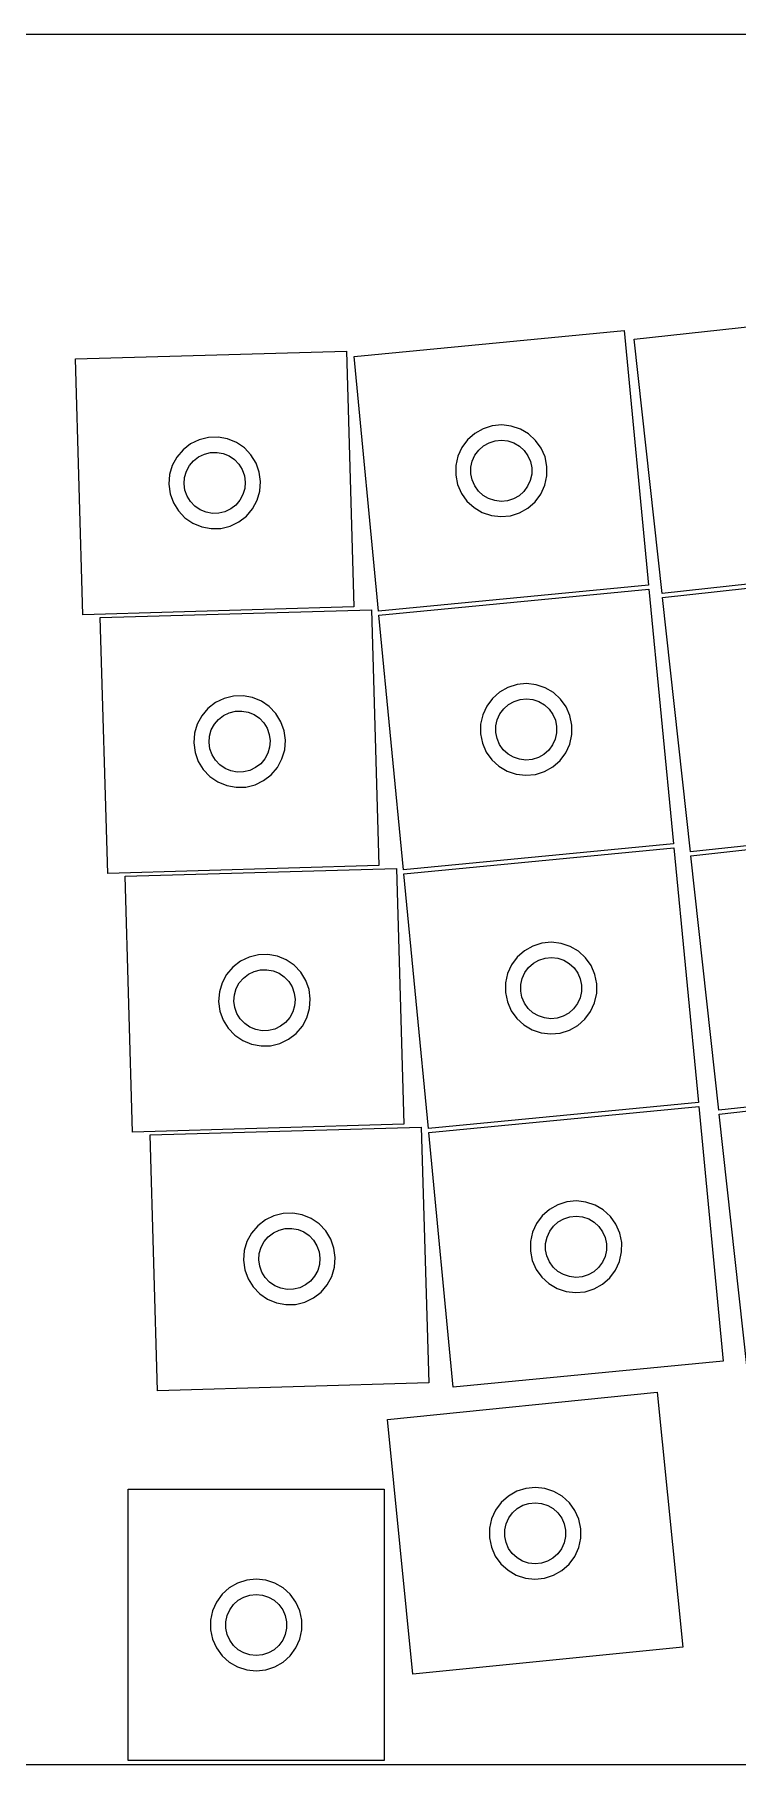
# Model space of a CAD drawing. Header units: metres. Extents: x -138 to 138, y -52 to 61.
# Drawn here: x 0 to 46, y -52.1 to 61 of the extents above; entities that cross this region are included whole.
import ezdxf

# ---------------------------------------------------------------- set-up
doc = ezdxf.new("R2010")
doc.units = ezdxf.units.M

msp = doc.modelspace()

# ---------------------------------------------------------------- linework, layer by layer
for p, q in [((104.44, 61.04), (-104.44, 61.04)), ((39.2365, 41.121), (56.881, 43.0534)), ((20.9006, 39.9917), (38.5689, 41.693)), ((38.5689, 41.693), (40.1743, 25.0201)), ((41.06, 24.4706), (39.2365, 41.121)), ((2.67097, 39.8299), (20.4136, 40.341)), ((3.15327, 23.0869), (2.67097, 39.8299)), ((20.4136, 40.341), (20.8959, 23.5979)), ((22.506, 23.3188), (20.9006, 39.9917)), ((29.3412, 35.2571), (28.7953, 34.9482)), ((29.9393, 35.4456), (29.3412, 35.2571)), ((30.5636, 35.5058), (29.9393, 35.4456)), ((31.1868, 35.4348), (30.5636, 35.5058)), ((31.7815, 35.2358), (31.1868, 35.4348)), ((32.3219, 34.9174), (31.7815, 35.2358)), ((10.2093, 34.2677), (9.71269, 33.8846)), ((10.7746, 34.5392), (10.2093, 34.2677)), ((11.3841, 34.6872), (10.7746, 34.5392)), ((12.011, 34.7053), (11.3841, 34.6872)), ((12.628, 34.5926), (12.011, 34.7053)), ((13.208, 34.3541), (12.628, 34.5926)), ((13.7258, 34.0002), (13.208, 34.3541)), ((14.1587, 33.5464), (13.7258, 34.0002)), ((27.9526, 34.0285), (27.6925, 33.4578)), ((28.3256, 34.5327), (27.9526, 34.0285)), ((28.7953, 34.9482), (28.3256, 34.5327)), ((29.0629, 33.8571), (29.3761, 34.1341)), ((29.3761, 34.1341), (29.74, 34.34)), ((29.74, 34.34), (30.1387, 34.4657)), ((30.1387, 34.4657), (30.5549, 34.5058)), ((30.5549, 34.5058), (30.9703, 34.4585)), ((30.9703, 34.4585), (31.3668, 34.3258)), ((31.3668, 34.3258), (31.7271, 34.1136)), ((31.7271, 34.1136), (32.0354, 33.8311)), ((32.7843, 34.4937), (32.3219, 34.9174)), ((33.1485, 33.9831), (32.7843, 34.4937)), ((33.3986, 33.408), (33.1485, 33.9831)), ((9.00882, 32.8547), (8.83226, 32.2529)), ((9.30663, 33.4067), (9.00882, 32.8547)), ((9.71269, 33.8846), (9.30663, 33.4067)), ((9.93369, 32.4745), (10.1322, 32.8424)), ((10.1322, 32.8424), (10.4029, 33.1611)), ((10.4029, 33.1611), (10.734, 33.4165)), ((10.734, 33.4165), (11.1109, 33.5975)), ((11.1109, 33.5975), (11.5172, 33.6961)), ((11.5172, 33.6961), (11.9351, 33.7082)), ((11.9351, 33.7082), (12.3465, 33.6331)), ((12.3465, 33.6331), (12.7332, 33.4741)), ((12.7332, 33.4741), (13.0784, 33.2381)), ((13.0784, 33.2381), (13.367, 32.9356)), ((13.367, 32.9356), (13.5863, 32.5797)), ((14.4878, 33.0125), (14.1587, 33.5464)), ((14.6987, 32.4219), (14.4878, 33.0125)), ((27.5567, 32.8455), (27.5513, 32.2184)), ((27.6925, 33.4578), (27.5567, 32.8455)), ((28.5503, 32.7323), (28.6408, 33.1405)), ((28.6408, 33.1405), (28.8142, 33.521)), ((28.8142, 33.521), (29.0629, 33.8571)), ((32.0354, 33.8311), (32.2782, 33.4907)), ((32.2782, 33.4907), (32.4449, 33.1073)), ((32.4449, 33.1073), (32.5282, 32.6976)), ((33.5236, 32.7934), (33.3986, 33.408)), ((8.83226, 32.2529), (8.78468, 31.6275)), ((9.78427, 31.6563), (9.81598, 32.0733)), ((9.81598, 32.0733), (9.93369, 32.4745)), ((13.5863, 32.5797), (13.727, 32.1859)), ((13.727, 32.1859), (13.7826, 31.7715)), ((13.7826, 31.7715), (13.7509, 31.3546)), ((14.7822, 31.8003), (14.6987, 32.4219)), ((14.7346, 31.1749), (14.7822, 31.8003)), ((27.5513, 32.2184), (27.6763, 31.6038)), ((28.5467, 32.3142), (28.5503, 32.7323)), ((28.63, 31.9045), (28.5467, 32.3142)), ((28.7967, 31.521), (28.63, 31.9045)), ((32.4341, 31.8713), (32.2607, 31.4908)), ((32.5246, 32.2795), (32.4341, 31.8713)), ((32.5282, 32.6976), (32.5246, 32.2795)), ((33.3824, 31.554), (33.5182, 32.1663)), ((33.5182, 32.1663), (33.5236, 32.7934)), ((8.78468, 31.6275), (8.86819, 31.006)), ((8.86819, 31.006), (9.07909, 30.4153)), ((9.83994, 31.2419), (9.78427, 31.6563)), ((9.98053, 30.8482), (9.83994, 31.2419)), ((10.1999, 30.4923), (9.98053, 30.8482)), ((13.4347, 30.5854), (13.1639, 30.2668)), ((13.6332, 30.9534), (13.4347, 30.5854)), ((13.7509, 31.3546), (13.6332, 30.9534)), ((14.2603, 30.0212), (14.5581, 30.5732)), ((14.5581, 30.5732), (14.7346, 31.1749)), ((27.6763, 31.6038), (27.9264, 31.0286)), ((27.9264, 31.0286), (28.2906, 30.518)), ((29.0395, 31.1806), (28.7967, 31.521)), ((29.3478, 30.8982), (29.0395, 31.1806)), ((29.7081, 30.686), (29.3478, 30.8982)), ((30.1046, 30.5533), (29.7081, 30.686)), ((30.52, 30.506), (30.1046, 30.5533)), ((31.3349, 30.6718), (30.9362, 30.546)), ((31.6989, 30.8777), (31.3349, 30.6718)), ((32.012, 31.1547), (31.6989, 30.8777)), ((32.2607, 31.4908), (32.012, 31.1547)), ((32.7493, 30.4791), (33.1223, 30.9833)), ((33.1223, 30.9833), (33.3824, 31.554)), ((9.07909, 30.4153), (9.40817, 29.8814)), ((9.40817, 29.8814), (9.84108, 29.4276)), ((9.84108, 29.4276), (10.3589, 29.0737)), ((10.4885, 30.1897), (10.1999, 30.4923)), ((10.8337, 29.9538), (10.4885, 30.1897)), ((11.2204, 29.7948), (10.8337, 29.9538)), ((11.6317, 29.7197), (11.2204, 29.7948)), ((12.0497, 29.7317), (11.6317, 29.7197)), ((12.456, 29.8304), (12.0497, 29.7317)), ((12.8329, 30.0114), (12.456, 29.8304)), ((13.1639, 30.2668), (12.8329, 30.0114)), ((13.3576, 29.1601), (13.8542, 29.5432)), ((13.8542, 29.5432), (14.2603, 30.0212)), ((28.2906, 30.518), (28.753, 30.0943)), ((28.753, 30.0943), (29.2934, 29.776)), ((29.2934, 29.776), (29.8881, 29.577)), ((29.8881, 29.577), (30.5113, 29.506)), ((30.5113, 29.506), (31.1356, 29.5661)), ((30.9362, 30.546), (30.52, 30.506)), ((31.1356, 29.5661), (31.7337, 29.7547)), ((31.7337, 29.7547), (32.2796, 30.0636)), ((32.2796, 30.0636), (32.7493, 30.4791)), ((10.3589, 29.0737), (10.9389, 28.8353)), ((10.9389, 28.8353), (11.5559, 28.7226)), ((11.5559, 28.7226), (12.1828, 28.7406)), ((12.1828, 28.7406), (12.7923, 28.8886)), ((12.7923, 28.8886), (13.3576, 29.1601)), ((58.7045, 26.403), (41.06, 24.4706)), ((41.0872, 24.222), (58.7317, 26.1544)), ((40.1743, 25.0201), (22.506, 23.3188)), ((22.53, 23.07), (40.1983, 24.7712)), ((40.1983, 24.7712), (41.8037, 8.09834)), ((42.9107, 7.57161), (41.0872, 24.222)), ((20.8959, 23.5979), (3.15327, 23.0869)), ((4.30035, 22.9082), (22.043, 23.4193)), ((4.78265, 6.16512), (4.30035, 22.9082)), ((22.043, 23.4193), (22.5253, 6.67621)), ((24.1354, 6.39708), (22.53, 23.07)), ((30.9706, 18.3353), (30.4247, 18.0265)), ((31.5687, 18.5239), (30.9706, 18.3353)), ((32.193, 18.584), (31.5687, 18.5239)), ((32.8161, 18.513), (32.193, 18.584)), ((33.4109, 18.314), (32.8161, 18.513)), ((33.9513, 17.9957), (33.4109, 18.314)), ((11.8386, 17.346), (11.3421, 16.9629)), ((12.404, 17.6175), (11.8386, 17.346)), ((13.0135, 17.7655), (12.404, 17.6175)), ((13.6404, 17.7835), (13.0135, 17.7655)), ((14.2573, 17.6709), (13.6404, 17.7835)), ((14.8374, 17.4324), (14.2573, 17.6709)), ((15.3552, 17.0785), (14.8374, 17.4324)), ((15.7881, 16.6247), (15.3552, 17.0785)), ((29.5819, 17.1068), (29.3219, 16.5361)), ((29.955, 17.6109), (29.5819, 17.1068)), ((30.4247, 18.0265), (29.955, 17.6109)), ((30.6923, 16.9353), (31.0054, 17.2124)), ((31.0054, 17.2124), (31.3693, 17.4183)), ((31.3693, 17.4183), (31.7681, 17.544)), ((31.7681, 17.544), (32.1843, 17.5841)), ((32.1843, 17.5841), (32.5997, 17.5367)), ((32.5997, 17.5367), (32.9962, 17.4041)), ((32.9962, 17.4041), (33.3565, 17.1919)), ((33.3565, 17.1919), (33.6647, 16.9094)), ((34.4137, 17.572), (33.9513, 17.9957)), ((34.7779, 17.0614), (34.4137, 17.572)), ((35.028, 16.4863), (34.7779, 17.0614)), ((10.6382, 15.933), (10.4616, 15.3312)), ((10.936, 16.4849), (10.6382, 15.933)), ((11.3421, 16.9629), (10.936, 16.4849)), ((11.5631, 15.5527), (11.7616, 15.9207)), ((11.7616, 15.9207), (12.0323, 16.2393)), ((12.0323, 16.2393), (12.3634, 16.4947)), ((12.3634, 16.4947), (12.7403, 16.6757)), ((12.7403, 16.6757), (13.1466, 16.7744)), ((13.1466, 16.7744), (13.5645, 16.7864)), ((13.5645, 16.7864), (13.9758, 16.7113)), ((13.9758, 16.7113), (14.3625, 16.5523)), ((14.3625, 16.5523), (14.7077, 16.3164)), ((14.7077, 16.3164), (14.9963, 16.0139)), ((14.9963, 16.0139), (15.2157, 15.6579)), ((16.1172, 16.0908), (15.7881, 16.6247)), ((16.3281, 15.5002), (16.1172, 16.0908)), ((29.1861, 15.9238), (29.1806, 15.2966)), ((29.3219, 16.5361), (29.1861, 15.9238)), ((30.1797, 15.8106), (30.2702, 16.2188)), ((30.2702, 16.2188), (30.4436, 16.5992)), ((30.4436, 16.5992), (30.6923, 16.9353)), ((33.6647, 16.9094), (33.9075, 16.569)), ((33.9075, 16.569), (34.0743, 16.1856)), ((34.0743, 16.1856), (34.1576, 15.7758)), ((35.153, 15.8717), (35.028, 16.4863)), ((35.1475, 15.2445), (35.153, 15.8717)), ((10.4616, 15.3312), (10.4141, 14.7058)), ((11.4137, 14.7346), (11.4454, 15.1515)), ((11.4693, 14.3202), (11.4137, 14.7346)), ((11.4454, 15.1515), (11.5631, 15.5527)), ((15.2157, 15.6579), (15.3563, 15.2642)), ((15.3563, 15.2642), (15.412, 14.8498)), ((15.412, 14.8498), (15.3803, 14.4329)), ((16.4116, 14.8786), (16.3281, 15.5002)), ((16.364, 14.2532), (16.4116, 14.8786)), ((29.1806, 15.2966), (29.3057, 14.682)), ((30.176, 15.3925), (30.1797, 15.8106)), ((30.2594, 14.9827), (30.176, 15.3925)), ((30.4261, 14.5993), (30.2594, 14.9827)), ((34.0635, 14.9495), (33.8901, 14.5691)), ((34.154, 15.3577), (34.0635, 14.9495)), ((34.1576, 15.7758), (34.154, 15.3577)), ((35.0118, 14.6322), (35.1475, 15.2445)), ((10.4141, 14.7058), (10.4976, 14.0842)), ((10.4976, 14.0842), (10.7085, 13.4936)), ((11.6099, 13.9265), (11.4693, 14.3202)), ((11.8293, 13.5705), (11.6099, 13.9265)), ((15.064, 13.6637), (14.7933, 13.3451)), ((15.2626, 14.0317), (15.064, 13.6637)), ((15.3803, 14.4329), (15.2626, 14.0317)), ((15.8896, 13.0995), (16.1875, 13.6514)), ((16.1875, 13.6514), (16.364, 14.2532)), ((29.3057, 14.682), (29.5558, 14.1069)), ((29.5558, 14.1069), (29.92, 13.5963)), ((29.92, 13.5963), (30.3824, 13.1726)), ((30.6689, 14.2589), (30.4261, 14.5993)), ((30.9772, 13.9764), (30.6689, 14.2589)), ((31.3374, 13.7642), (30.9772, 13.9764)), ((31.7339, 13.6316), (31.3374, 13.7642)), ((32.1494, 13.5842), (31.7339, 13.6316)), ((32.5656, 13.6243), (32.1494, 13.5842)), ((32.9643, 13.75), (32.5656, 13.6243)), ((33.3282, 13.9559), (32.9643, 13.75)), ((33.6414, 14.233), (33.3282, 13.9559)), ((33.8901, 14.5691), (33.6414, 14.233)), ((34.3787, 13.5574), (34.7517, 14.0615)), ((34.7517, 14.0615), (35.0118, 14.6322)), ((10.7085, 13.4936), (11.0376, 12.9597)), ((11.0376, 12.9597), (11.4705, 12.5059)), ((11.4705, 12.5059), (11.9883, 12.152)), ((12.1179, 13.268), (11.8293, 13.5705)), ((12.4631, 13.0321), (12.1179, 13.268)), ((12.8498, 12.8731), (12.4631, 13.0321)), ((13.2611, 12.798), (12.8498, 12.8731)), ((13.6791, 12.81), (13.2611, 12.798)), ((14.0854, 12.9087), (13.6791, 12.81)), ((14.4623, 13.0897), (14.0854, 12.9087)), ((14.7933, 13.3451), (14.4623, 13.0897)), ((14.987, 12.2384), (15.4836, 12.6215)), ((15.4836, 12.6215), (15.8896, 13.0995)), ((30.3824, 13.1726), (30.9227, 12.8543)), ((30.9227, 12.8543), (31.5175, 12.6553)), ((31.5175, 12.6553), (32.1407, 12.5843)), ((32.1407, 12.5843), (32.7649, 12.6444)), ((32.7649, 12.6444), (33.3631, 12.833)), ((33.3631, 12.833), (33.9089, 13.1418)), ((33.9089, 13.1418), (34.3787, 13.5574)), ((11.9883, 12.152), (12.5683, 11.9135)), ((12.5683, 11.9135), (13.1853, 11.8009)), ((13.1853, 11.8009), (13.8122, 11.8189)), ((13.8122, 11.8189), (14.4216, 11.9669)), ((14.4216, 11.9669), (14.987, 12.2384)), ((60.5552, 9.504), (42.9107, 7.57161)), ((42.9379, 7.32309), (60.5824, 9.25548)), ((41.8037, 8.09834), (24.1354, 6.39708)), ((24.1594, 6.14822), (41.8276, 7.84949)), ((41.8276, 7.84949), (43.4331, -8.82338)), ((44.7615, -9.32733), (42.9379, 7.32309)), ((22.5253, 6.67621), (4.78265, 6.16512)), ((5.92973, 5.98643), (23.6724, 6.49753)), ((6.41203, -10.7566), (5.92973, 5.98643)), ((23.6724, 6.49753), (24.1547, -10.2455)), ((25.7648, -10.5246), (24.1594, 6.14822)), ((32.6, 1.41359), (32.0541, 1.10475)), ((33.1981, 1.60217), (32.6, 1.41359)), ((33.8224, 1.66229), (33.1981, 1.60217)), ((34.4455, 1.59129), (33.8224, 1.66229)), ((35.0403, 1.39229), (34.4455, 1.59129)), ((35.5807, 1.07397), (35.0403, 1.39229)), ((12.9715, 0.04117), (12.5654, -0.43678)), ((13.468, 0.42425), (12.9715, 0.04117)), ((14.0334, 0.69576), (13.468, 0.42425)), ((14.6428, 0.84375), (14.0334, 0.69576)), ((15.2697, 0.8618), (14.6428, 0.84375)), ((15.8867, 0.74913), (15.2697, 0.8618)), ((16.4668, 0.51063), (15.8867, 0.74913)), ((16.9846, 0.15677), (16.4668, 0.51063)), ((17.4175, -0.29703), (16.9846, 0.15677)), ((31.2113, 0.18503), (30.9512, -0.38567)), ((31.5844, 0.68918), (31.2113, 0.18503)), ((32.0541, 1.10475), (31.5844, 0.68918)), ((32.073, -0.32249), (32.3217, 0.0136)), ((32.3217, 0.0136), (32.6348, 0.29065)), ((32.6348, 0.29065), (32.9987, 0.49654)), ((32.9987, 0.49654), (33.3975, 0.62227)), ((33.3975, 0.62227), (33.8137, 0.66234)), ((33.8137, 0.66234), (34.2291, 0.61501)), ((34.2291, 0.61501), (34.6256, 0.48235)), ((34.6256, 0.48235), (34.9859, 0.27013)), ((34.9859, 0.27013), (35.2941, -0.01233)), ((36.0431, 0.65027), (35.5807, 1.07397)), ((36.4073, 0.13968), (36.0431, 0.65027)), ((36.6573, -0.43545), (36.4073, 0.13968)), ((12.2676, -0.98874), (12.091, -1.59055)), ((12.5654, -0.43678), (12.2676, -0.98874)), ((13.1924, -1.369), (13.391, -1.00104)), ((13.391, -1.00104), (13.6617, -0.68239)), ((13.6617, -0.68239), (13.9927, -0.42699)), ((13.9927, -0.42699), (14.3697, -0.246)), ((14.3697, -0.246), (14.776, -0.14732)), ((14.776, -0.14732), (15.1939, -0.13528)), ((15.1939, -0.13528), (15.6052, -0.2104)), ((15.6052, -0.2104), (15.9919, -0.3694)), ((15.9919, -0.3694), (16.3371, -0.60532)), ((16.3371, -0.60532), (16.6257, -0.90785)), ((16.6257, -0.90785), (16.8451, -1.26378)), ((17.7466, -0.83092), (17.4175, -0.29703)), ((17.9575, -1.42155), (17.7466, -0.83092)), ((30.8155, -0.99796), (30.81, -1.62511)), ((30.9512, -0.38567), (30.8155, -0.99796)), ((31.8054, -1.52927), (31.8091, -1.11116)), ((31.8091, -1.11116), (31.8996, -0.70296)), ((31.8996, -0.70296), (32.073, -0.32249)), ((35.2941, -0.01233), (35.5369, -0.35272)), ((35.5369, -0.35272), (35.7036, -0.73616)), ((35.7036, -0.73616), (35.787, -1.14587)), ((36.7824, -1.05003), (36.6573, -0.43545)), ((36.7769, -1.67719), (36.7824, -1.05003)), ((12.091, -1.59055), (12.0434, -2.21591)), ((12.0434, -2.21591), (12.1269, -2.83749)), ((13.043, -2.18712), (13.0747, -1.7702)), ((13.0987, -2.6015), (13.043, -2.18712)), ((13.0747, -1.7702), (13.1924, -1.369)), ((16.8451, -1.26378), (16.9857, -1.65755)), ((16.9857, -1.65755), (17.0414, -2.07193)), ((17.0414, -2.07193), (17.0097, -2.48885)), ((18.041, -2.04314), (17.9575, -1.42155)), ((17.9934, -2.6685), (18.041, -2.04314)), ((30.81, -1.62511), (30.9351, -2.23969)), ((30.9351, -2.23969), (31.1852, -2.81483)), ((31.8888, -1.93898), (31.8054, -1.52927)), ((32.0555, -2.32242), (31.8888, -1.93898)), ((35.6929, -1.97218), (35.5195, -2.35265)), ((35.7834, -1.56398), (35.6929, -1.97218)), ((35.787, -1.14587), (35.7834, -1.56398)), ((36.6412, -2.28947), (36.7769, -1.67719)), ((12.1269, -2.83749), (12.3378, -3.42813)), ((13.2393, -2.99527), (13.0987, -2.6015)), ((13.4587, -3.3512), (13.2393, -2.99527)), ((13.7473, -3.65373), (13.4587, -3.3512)), ((16.6934, -3.25803), (16.4227, -3.57666)), ((16.892, -2.89005), (16.6934, -3.25803)), ((17.0097, -2.48885), (16.892, -2.89005)), ((17.519, -3.82227), (17.8168, -3.27031)), ((17.8168, -3.27031), (17.9934, -2.6685)), ((31.1852, -2.81483), (31.5493, -3.32542)), ((31.5493, -3.32542), (32.0117, -3.74913)), ((32.2983, -2.66281), (32.0555, -2.32242)), ((32.6066, -2.94528), (32.2983, -2.66281)), ((32.9668, -3.15749), (32.6066, -2.94528)), ((33.3633, -3.29016), (32.9668, -3.15749)), ((33.7787, -3.33749), (33.3633, -3.29016)), ((34.1949, -3.29742), (33.7787, -3.33749)), ((34.5937, -3.17169), (34.1949, -3.29742)), ((34.9576, -2.96581), (34.5937, -3.17169)), ((35.2708, -2.68875), (34.9576, -2.96581)), ((35.5195, -2.35265), (35.2708, -2.68875)), ((35.5383, -3.77991), (36.008, -3.36433)), ((36.008, -3.36433), (36.3811, -2.86018)), ((36.3811, -2.86018), (36.6412, -2.28947)), ((12.3378, -3.42813), (12.6669, -3.96204)), ((12.6669, -3.96204), (13.0998, -4.41583)), ((13.0998, -4.41583), (13.6176, -4.76971)), ((14.0925, -3.88965), (13.7473, -3.65373)), ((14.4792, -4.04865), (14.0925, -3.88965)), ((14.8905, -4.12376), (14.4792, -4.04865)), ((15.3084, -4.11172), (14.8905, -4.12376)), ((15.7148, -4.01305), (15.3084, -4.11172)), ((16.0917, -3.83206), (15.7148, -4.01305)), ((16.4227, -3.57666), (16.0917, -3.83206)), ((16.6164, -4.68332), (17.1129, -4.30023)), ((17.1129, -4.30023), (17.519, -3.82227)), ((32.0117, -3.74913), (32.5521, -4.06744)), ((32.5521, -4.06744), (33.1469, -4.26645)), ((33.1469, -4.26645), (33.77, -4.33743)), ((33.77, -4.33743), (34.3943, -4.27733)), ((34.3943, -4.27733), (34.9924, -4.08875)), ((34.9924, -4.08875), (35.5383, -3.77991)), ((13.6176, -4.76971), (14.1977, -5.00819)), ((14.1977, -5.00819), (14.8147, -5.12086)), ((14.8147, -5.12086), (15.4416, -5.10281)), ((15.4416, -5.10281), (16.051, -4.95482)), ((16.051, -4.95482), (16.6164, -4.68332)), ((62.406, -7.39494), (44.7615, -9.32733)), ((44.7887, -9.57585), (62.4332, -7.64346)), ((43.4331, -8.82338), (25.7648, -10.5246)), ((25.7887, -10.7735), (43.457, -9.07224)), ((43.457, -9.07224), (45.0624, -25.7451)), ((46.6122, -26.2263), (44.7887, -9.57585)), ((24.1547, -10.2455), (6.41203, -10.7566)), ((7.55911, -10.9353), (25.3017, -10.4242)), ((8.04141, -27.6783), (7.55911, -10.9353)), ((25.3017, -10.4242), (25.784, -27.1672)), ((27.3941, -27.4464), (25.7887, -10.7735)), ((33.6835, -15.817), (33.2138, -16.2325)), ((34.2293, -15.5081), (33.6835, -15.817)), ((34.8275, -15.3195), (34.2293, -15.5081)), ((35.4518, -15.2594), (34.8275, -15.3195)), ((36.0749, -15.3304), (35.4518, -15.2594)), ((36.6697, -15.5294), (36.0749, -15.3304)), ((37.2101, -15.8477), (36.6697, -15.5294)), ((14.6008, -16.8806), (14.1948, -17.3585)), ((15.0974, -16.4975), (14.6008, -16.8806)), ((15.6628, -16.226), (15.0974, -16.4975)), ((16.2722, -16.078), (15.6628, -16.226)), ((16.8991, -16.0599), (16.2722, -16.078)), ((17.5161, -16.1726), (16.8991, -16.0599)), ((18.0961, -16.4111), (17.5161, -16.1726)), ((18.6139, -16.765), (18.0961, -16.4111)), ((19.0468, -17.2188), (18.6139, -16.765)), ((32.8407, -16.7367), (32.5806, -17.3074)), ((33.2138, -16.2325), (32.8407, -16.7367)), ((33.7023, -17.2442), (33.951, -16.9081)), ((33.951, -16.9081), (34.2642, -16.6311)), ((34.2642, -16.6311), (34.6281, -16.4252)), ((34.6281, -16.4252), (35.0269, -16.2995)), ((35.0269, -16.2995), (35.443, -16.2594)), ((35.443, -16.2594), (35.8585, -16.3067)), ((35.8585, -16.3067), (36.255, -16.4394)), ((36.255, -16.4394), (36.6152, -16.6516)), ((36.6152, -16.6516), (36.9235, -16.9341)), ((36.9235, -16.9341), (37.1663, -17.2745)), ((37.6725, -16.2715), (37.2101, -15.8477)), ((38.0367, -16.782), (37.6725, -16.2715)), ((38.2867, -17.3572), (38.0367, -16.782)), ((13.8969, -17.9105), (13.7204, -18.5123)), ((14.1948, -17.3585), (13.8969, -17.9105)), ((14.8218, -18.2907), (15.0204, -17.9228)), ((15.0204, -17.9228), (15.2911, -17.6041)), ((15.2911, -17.6041), (15.6221, -17.3487)), ((15.6221, -17.3487), (15.999, -17.1677)), ((15.999, -17.1677), (16.4053, -17.0691)), ((16.4053, -17.0691), (16.8233, -17.057)), ((16.8233, -17.057), (17.2346, -17.1321)), ((17.2346, -17.1321), (17.6213, -17.2911)), ((17.6213, -17.2911), (17.9665, -17.5271)), ((17.9665, -17.5271), (18.2551, -17.8296)), ((18.2551, -17.8296), (18.4745, -18.1855)), ((19.3759, -17.7527), (19.0468, -17.2188)), ((19.5868, -18.3433), (19.3759, -17.7527)), ((32.4449, -17.9197), (32.4394, -18.5468)), ((32.5806, -17.3074), (32.4449, -17.9197)), ((33.4348, -18.451), (33.4384, -18.0329)), ((33.4384, -18.0329), (33.5289, -17.6247)), ((33.5289, -17.6247), (33.7023, -17.2442)), ((37.1663, -17.2745), (37.333, -17.6579)), ((37.333, -17.6579), (37.4164, -18.0676)), ((37.4164, -18.0676), (37.4127, -18.4857)), ((38.4118, -17.9718), (38.2867, -17.3572)), ((38.4063, -18.5989), (38.4118, -17.9718)), ((13.7204, -18.5123), (13.6728, -19.1376)), ((13.6728, -19.1376), (13.7563, -19.7592)), ((14.6724, -19.1088), (14.7041, -18.6919)), ((14.7281, -19.5232), (14.6724, -19.1088)), ((14.7041, -18.6919), (14.8218, -18.2907)), ((18.4745, -18.1855), (18.6151, -18.5793)), ((18.6151, -18.5793), (18.6707, -18.9937)), ((18.6707, -18.9937), (18.639, -19.4106)), ((19.6703, -18.9649), (19.5868, -18.3433)), ((19.6228, -19.5902), (19.6703, -18.9649)), ((32.4394, -18.5468), (32.5644, -19.1614)), ((32.5644, -19.1614), (32.8145, -19.7366)), ((33.5182, -18.8607), (33.4348, -18.451)), ((33.6849, -19.2442), (33.5182, -18.8607)), ((37.3222, -18.8939), (37.1488, -19.2744)), ((37.4127, -18.4857), (37.3222, -18.8939)), ((38.0105, -19.7819), (38.2706, -19.2112)), ((38.2706, -19.2112), (38.4063, -18.5989)), ((13.7563, -19.7592), (13.9672, -20.3499)), ((13.9672, -20.3499), (14.2963, -20.8838)), ((14.8687, -19.917), (14.7281, -19.5232)), ((15.0881, -20.2729), (14.8687, -19.917)), ((15.3767, -20.5755), (15.0881, -20.2729)), ((18.3228, -20.1797), (18.0521, -20.4984)), ((18.5213, -19.8118), (18.3228, -20.1797)), ((18.639, -19.4106), (18.5213, -19.8118)), ((19.1484, -20.744), (19.4462, -20.192)), ((19.4462, -20.192), (19.6228, -19.5902)), ((32.8145, -19.7366), (33.1787, -20.2472)), ((33.1787, -20.2472), (33.6411, -20.6709)), ((33.9277, -19.5845), (33.6849, -19.2442)), ((34.2359, -19.867), (33.9277, -19.5845)), ((34.5962, -20.0792), (34.2359, -19.867)), ((34.9927, -20.2119), (34.5962, -20.0792)), ((35.4081, -20.2592), (34.9927, -20.2119)), ((35.8243, -20.2191), (35.4081, -20.2592)), ((36.2231, -20.0934), (35.8243, -20.2191)), ((36.587, -19.8875), (36.2231, -20.0934)), ((36.9001, -19.6105), (36.587, -19.8875)), ((37.1488, -19.2744), (36.9001, -19.6105)), ((37.1677, -20.7016), (37.6374, -20.2861)), ((37.6374, -20.2861), (38.0105, -19.7819)), ((14.2963, -20.8838), (14.7292, -21.3376)), ((14.7292, -21.3376), (15.247, -21.6914)), ((15.7219, -20.8114), (15.3767, -20.5755)), ((16.1086, -20.9704), (15.7219, -20.8114)), ((16.5199, -21.0455), (16.1086, -20.9704)), ((16.9378, -21.0335), (16.5199, -21.0455)), ((17.3441, -20.9348), (16.9378, -21.0335)), ((17.721, -20.7538), (17.3441, -20.9348)), ((18.0521, -20.4984), (17.721, -20.7538)), ((18.2458, -21.6051), (18.7423, -21.222)), ((18.7423, -21.222), (19.1484, -20.744)), ((33.6411, -20.6709), (34.1815, -20.9892)), ((34.1815, -20.9892), (34.7763, -21.1882)), ((34.7763, -21.1882), (35.3994, -21.2592)), ((35.3994, -21.2592), (36.0237, -21.1991)), ((36.0237, -21.1991), (36.6218, -21.0105)), ((36.6218, -21.0105), (37.1677, -20.7016)), ((15.247, -21.6914), (15.8271, -21.9299)), ((15.8271, -21.9299), (16.444, -22.0426)), ((16.444, -22.0426), (17.0709, -22.0246)), ((17.0709, -22.0246), (17.6804, -21.8766)), ((17.6804, -21.8766), (18.2458, -21.6051)), ((45.0624, -25.7451), (27.3941, -27.4464)), ((25.784, -27.1672), (8.04141, -27.6783)), ((23.0806, -29.5563), (40.7413, -27.778)), ((40.7413, -27.778), (42.4194, -44.4437)), ((24.7587, -46.222), (23.0806, -29.5563)), ((6.125, -51.875), (6.125, -34.125)), ((6.125, -34.125), (22.875, -34.125)), ((22.875, -34.125), (22.875, -51.875)), ((30.5293, -34.9829), (30.1585, -35.4887)), ((30.9972, -34.5653), (30.5293, -34.9829)), ((31.5418, -34.2541), (30.9972, -34.5653)), ((32.1391, -34.0629), (31.5418, -34.2541)), ((31.9445, -35.1694), (32.3427, -35.0419)), ((32.7631, -34), (32.1391, -34.0629)), ((32.3427, -35.0419), (32.7587, -35)), ((32.7587, -35), (33.1743, -35.0455)), ((33.3865, -34.0683), (32.7631, -34)), ((33.1743, -35.0455), (33.5714, -35.1765)), ((33.9821, -34.2647), (33.3865, -34.0683)), ((34.5239, -34.5807), (33.9821, -34.2647)), ((34.9882, -35.0023), (34.5239, -34.5807)), ((35.3546, -35.5114), (34.9882, -35.0023)), ((29.9009, -36.0605), (29.7678, -36.6734)), ((30.1585, -35.4887), (29.9009, -36.0605)), ((30.8506, -36.3737), (31.0223, -35.9924)), ((31.0223, -35.9924), (31.2696, -35.6553)), ((31.2696, -35.6553), (31.5815, -35.3768)), ((31.5815, -35.3768), (31.9445, -35.1694)), ((33.5714, -35.1765), (33.9326, -35.3871)), ((33.9326, -35.3871), (34.2421, -35.6682)), ((34.2421, -35.6682), (34.4864, -36.0076)), ((34.4864, -36.0076), (34.6548, -36.3903)), ((35.6072, -36.0854), (35.3546, -35.5114)), ((35.7349, -36.6994), (35.6072, -36.0854)), ((29.7678, -36.6734), (29.7651, -37.3006)), ((29.7651, -37.3006), (29.8928, -37.9146)), ((30.7601, -37.2004), (30.7619, -36.7823)), ((30.8452, -37.6097), (30.7601, -37.2004)), ((30.7619, -36.7823), (30.8506, -36.3737)), ((34.7381, -37.2177), (34.6494, -37.6263)), ((34.6548, -36.3903), (34.7399, -36.7996)), ((34.7399, -36.7996), (34.7381, -37.2177)), ((35.5991, -37.9395), (35.7321, -37.3266)), ((35.7321, -37.3266), (35.7349, -36.6994)), ((29.8928, -37.9146), (30.1454, -38.4886)), ((31.0136, -37.9924), (30.8452, -37.6097)), ((31.2579, -38.3318), (31.0136, -37.9924)), ((31.5674, -38.6129), (31.2579, -38.3318)), ((34.2304, -38.3447), (33.9185, -38.6231)), ((34.4777, -38.0075), (34.2304, -38.3447)), ((34.6494, -37.6263), (34.4777, -38.0075)), ((35.3415, -38.5113), (35.5991, -37.9395)), ((30.1454, -38.4886), (30.5118, -38.9976)), ((30.5118, -38.9976), (30.9761, -39.4193)), ((30.9761, -39.4193), (31.5178, -39.7353)), ((31.9286, -38.8235), (31.5674, -38.6129)), ((32.3256, -38.9545), (31.9286, -38.8235)), ((32.7413, -39), (32.3256, -38.9545)), ((33.1573, -38.9581), (32.7413, -39)), ((33.5555, -38.8306), (33.1573, -38.9581)), ((33.9185, -38.6231), (33.5555, -38.8306)), ((33.9582, -39.7459), (34.5027, -39.4347)), ((34.5027, -39.4347), (34.9706, -39.0171)), ((34.9706, -39.0171), (35.3415, -38.5113)), ((12.7366, -40.573), (12.2706, -40.9926)), ((13.2798, -40.2594), (12.7366, -40.573)), ((13.8763, -40.0656), (13.2798, -40.2594)), ((14.5, -40), (13.8763, -40.0656)), ((15.1237, -40.0656), (14.5, -40)), ((15.7202, -40.2594), (15.1237, -40.0656)), ((16.2634, -40.573), (15.7202, -40.2594)), ((16.7294, -40.9926), (16.2634, -40.573)), ((31.5178, -39.7353), (32.1135, -39.9317)), ((32.1135, -39.9317), (32.7369, -40)), ((32.7369, -40), (33.3609, -39.9371)), ((33.3609, -39.9371), (33.9582, -39.7459)), ((11.9019, -41.5), (11.6468, -42.073)), ((12.2706, -40.9926), (11.9019, -41.5)), ((12.7679, -42), (13.0137, -41.6617)), ((13.0137, -41.6617), (13.3244, -41.382)), ((13.3244, -41.382), (13.6865, -41.1729)), ((13.6865, -41.1729), (14.0842, -41.0437)), ((14.0842, -41.0437), (14.5, -41)), ((14.5, -41), (14.9158, -41.0437)), ((14.9158, -41.0437), (15.3135, -41.1729)), ((15.3135, -41.1729), (15.6756, -41.382)), ((15.6756, -41.382), (15.9863, -41.6617)), ((15.9863, -41.6617), (16.232, -42)), ((17.0981, -41.5), (16.7294, -40.9926)), ((17.3532, -42.073), (17.0981, -41.5)), ((11.6468, -42.073), (11.5164, -42.6864)), ((11.5164, -42.6864), (11.5164, -43.3136)), ((12.511, -42.7909), (12.5979, -42.382)), ((12.511, -43.209), (12.511, -42.7909)), ((12.5979, -42.382), (12.7679, -42)), ((16.232, -42), (16.4021, -42.382)), ((16.4021, -42.382), (16.489, -42.7909)), ((16.489, -42.7909), (16.489, -43.209)), ((17.4836, -42.6864), (17.3532, -42.073)), ((17.4836, -43.3136), (17.4836, -42.6864)), ((11.5164, -43.3136), (11.6468, -43.927)), ((11.6468, -43.927), (11.9019, -44.5)), ((12.5979, -43.618), (12.511, -43.209)), ((12.7679, -44), (12.5979, -43.618)), ((13.0137, -44.3383), (12.7679, -44)), ((16.232, -44), (15.9863, -44.3383)), ((16.4021, -43.618), (16.232, -44)), ((16.489, -43.209), (16.4021, -43.618)), ((17.0981, -44.5), (17.3532, -43.927)), ((17.3532, -43.927), (17.4836, -43.3136)), ((11.9019, -44.5), (12.2706, -45.0074)), ((12.2706, -45.0074), (12.7366, -45.427)), ((13.3244, -44.618), (13.0137, -44.3383)), ((13.6865, -44.8271), (13.3244, -44.618)), ((14.0842, -44.9563), (13.6865, -44.8271)), ((14.5, -45), (14.0842, -44.9563)), ((14.9158, -44.9563), (14.5, -45)), ((15.3135, -44.8271), (14.9158, -44.9563)), ((15.6756, -44.618), (15.3135, -44.8271)), ((15.9863, -44.3383), (15.6756, -44.618)), ((16.2634, -45.427), (16.7294, -45.0074)), ((16.7294, -45.0074), (17.0981, -44.5)), ((42.4194, -44.4437), (24.7587, -46.222)), ((12.7366, -45.427), (13.2798, -45.7406)), ((13.2798, -45.7406), (13.8763, -45.9344)), ((13.8763, -45.9344), (14.5, -46)), ((14.5, -46), (15.1237, -45.9344)), ((15.1237, -45.9344), (15.7202, -45.7406)), ((15.7202, -45.7406), (16.2634, -45.427)), ((22.875, -51.875), (6.125, -51.875)), ((-137.95, -52.12), (137.95, -52.12))]:
    msp.add_line(p, q)

doc.saveas('drawing.dxf')
